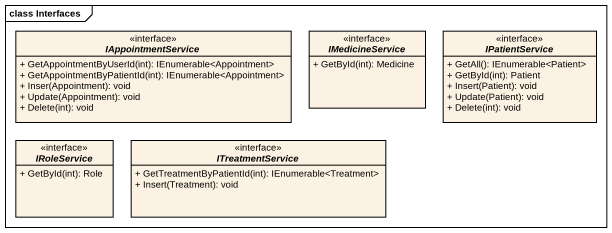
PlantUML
@startuml
mainframe class Interfaces
hide circle
hide empty members
skinparam classAttributeIconSize 0
interface IAppointmentService <<interface>> {
  + GetAppointmentByUserId(int): IEnumerable<Appointment>
  + GetAppointmentByPatientId(int): IEnumerable<Appointment>
  + Inser(Appointment): void
  + Update(Appointment): void
  + Delete(int): void
}
interface IMedicineService <<interface>> {
  + GetById(int): Medicine
}
interface IPatientService <<interface>> {
  + GetAll(): IEnumerable<Patient>
  + GetById(int): Patient
  + Insert(Patient): void
  + Update(Patient): void
  + Delete(int): void
}
interface IRoleService <<interface>> {
  + GetById(int): Role
}
interface ITreatmentService <<interface>> {
  + GetTreatmentByPatientId(int): IEnumerable<Treatment>
  + Insert(Treatment): void
}
@enduml
